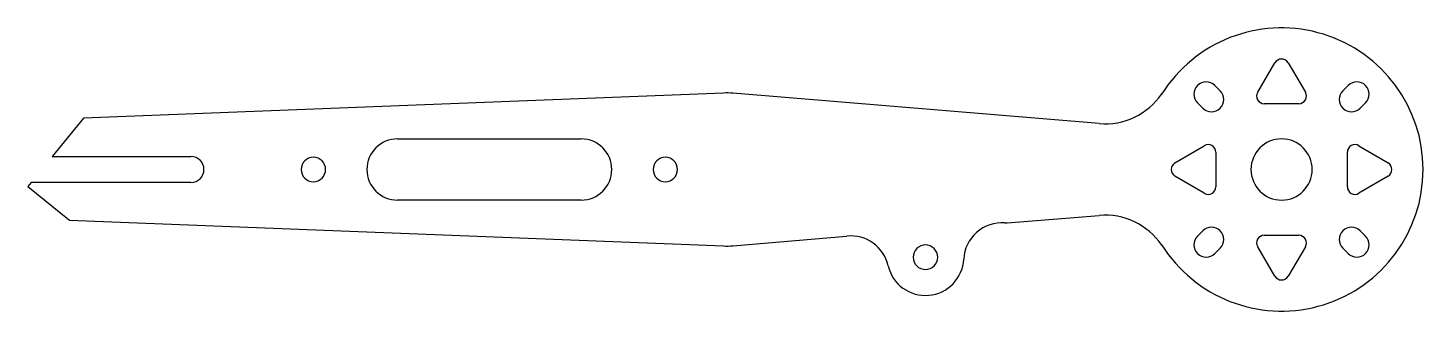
# Model space of a CAD drawing. Header units: millimetres. Extents: x -21 to 161, y -18 to 18.
import ezdxf

# ---------------------------------------------------------------- set-up
doc = ezdxf.new("R2010")
doc.units = ezdxf.units.MM
doc.layers.add('CUT', color=7, linetype='Continuous')

msp = doc.modelspace()

# ---------------------------------------------------------------- linework, layer by layer
at = {"layer": 'CUT'}
for p, q in [((139.42, 10.11), (141.67, 13.93)), ((143.4, 13.93), (145.65, 10.11)), ((133.81, 10.98), (134.52, 10.28)), ((150.55, 10.28), (151.26, 10.98)), ((69.61, 9.99), (-14.06, 6.71)), ((118.7, 5.99), (70.83, 9.97)), ((127.28, 10.47), (126.86, 9.86)), ((132.26, 8.02), (131.55, 8.72)), ((144.79, 8.6), (140.28, 8.6)), ((153.52, 8.72), (152.81, 8.02)), ((-14.06, 6.71), (-18.12, 1.7)), ((27, 4), (51, 4)), ((128.6, 0.86), (132.43, 3.11)), ((133.94, 2.25), (133.94, -2.25)), ((151.14, -2.25), (151.14, 2.25)), ((152.64, 3.11), (156.47, 0.86)), ((-18.12, 1.7), (0, 1.7)), ((-20.88, -1.7), (-21.31, -2.23)), ((0, -1.7), (-20.88, -1.7)), ((132.43, -3.11), (128.6, -0.86)), ((156.47, -0.86), (152.64, -3.11)), ((-21.31, -2.23), (-15.87, -6.64)), ((51, -4), (27, -4)), ((-15.87, -6.64), (69.61, -9.99)), ((106.67, -6.99), (118.7, -5.99)), ((70.84, -9.96), (85.67, -8.72)), ((131.55, -8.72), (132.26, -8.02)), ((140.28, -8.6), (144.79, -8.6)), ((152.81, -8.02), (153.52, -8.72)), ((126.86, -9.86), (127.28, -10.47)), ((134.52, -10.28), (133.81, -10.98)), ((141.67, -13.93), (139.42, -10.11)), ((145.65, -10.11), (143.4, -13.93)), ((151.26, -10.98), (150.55, -10.28))]:
    msp.add_line(p, q, dxfattribs=at)
for centre, radius, start, end in [((142.54, 0), 18.5, -145.5234, 145.5234), ((142.54, 13.43), 1, 30.4655, 149.5345), ((132.68, 9.85), 1.6, 45, 225), ((152.39, 9.85), 1.6, -45, 135), ((70, 0), 10, 85.2484, 92.2439), ((119.45, 14.96), 9, -94.7516, -34.4766), ((133.39, 9.15), 1.6, -135, 45), ((140.28, 9.6), 1, 149.5345, 270), ((144.79, 9.6), 1, -90, 30.4655), ((151.68, 9.15), 1.6, 135, 315), ((27, 0), 4, 90, 270), ((51, 0), 4, -90, 90), ((142.54, 0), 4, 0, 180), ((132.94, 2.25), 1, 0, 120.4655), ((152.14, 2.25), 1, 59.5345, 180), ((0, 0), 1.7, -90, 90), ((16, 0), 1.6, 0, 180), ((16, 0), 1.6, -180, 0), ((62, 0), 1.6, 0, 180), ((62, 0), 1.6, 180, 360), ((129.11, 0), 1, 120.4655, 239.5345), ((142.54, 0), 4, 180, 360), ((155.96, 0), 1, -59.5345, 59.5345), ((132.94, -2.25), 1, -120.4655, 0), ((152.14, -2.25), 1, 180, 300.4655), ((105.99, -11.97), 5, 85.7947, 177.0433), ((106.5, -4.99), 2, -94.2053, -85.2566), ((119.45, -14.96), 9, 34.4766, 94.7434), ((85.5, -6.72), 2, -85.1846, -83.8439), ((86.25, -13.68), 5, 12.8558, 96.1561), ((132.68, -9.85), 1.6, 135, 315), ((133.39, -9.15), 1.6, -45, 135), ((140.28, -9.6), 1, 90, 210.4655), ((144.79, -9.6), 1, -30.4655, 90), ((151.68, -9.15), 1.6, 45, 225), ((152.39, -9.85), 1.6, -135, 45), ((70, 0), 10, -92.2439, -85.1846), ((96, -11.46), 1.6, 0, 180), ((96, -11.46), 5, -167.1442, -2.9567), ((96, -11.46), 1.6, 180, 360), ((142.54, -13.43), 1, -149.5345, -30.4655)]:
    msp.add_arc(centre, radius, start, end, dxfattribs=at)

doc.saveas('drawing.dxf')
